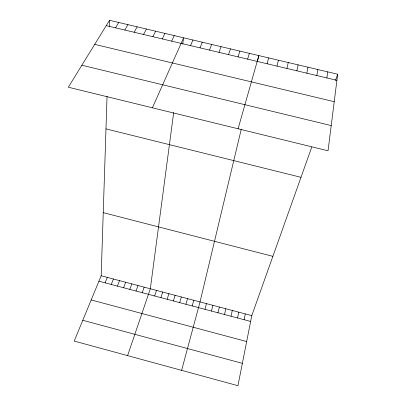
<?xml version="1.0" encoding="UTF-8"?>
<svg xmlns="http://www.w3.org/2000/svg" width="406" height="406" viewBox="0 0 406 406"><rect width="100%" height="100%" fill="white"/><g stroke="black" fill="none" stroke-linecap="round" stroke-linejoin="round"><path stroke-width="0.61" d="M311.783 147.002L251.786 315.619L237.946 385.7L74.196 341.07L101.175 275.77L107.047 96.268M109.321 26.852L109.534 20.3L337.68 74.222L328.043 150.793L68.32 87.214L109.534 20.3M173.677 112.574L150.332 288.778L127.591 355.626M182.751 44.087L183.583 37.804L152.417 107.803M326.871 77.932L327.749 71.877M316.853 75.557L317.842 69.538M306.855 73.187L307.956 67.198M296.882 70.822L298.095 64.869M244.087 319.705L245.285 313.899M237.546 317.969L238.789 312.184M231.014 316.233L232.308 310.468M286.925 68.462L288.25 62.539M224.493 314.508L225.832 308.753M241.286 129.118L200.021 301.927L181.614 370.348M257.323 61.94L258.84 55.592L238.089 128.773M217.976 312.777L219.367 307.043M276.993 66.107L278.425 60.22M211.475 311.052L212.911 305.332M204.979 309.331L206.461 303.627M267.082 63.757L268.625 57.901M192.205 305.941L193.784 300.273M185.928 304.277L187.552 298.623M179.66 302.617L181.325 296.979M247.609 59.144L249.365 53.348M173.403 300.953L175.113 295.335M167.15 299.298L168.906 293.69M238.048 56.881L239.91 51.115M160.903 297.639L162.704 292.051M154.671 295.984L156.513 290.412M228.507 54.617L230.476 48.887M142.227 292.685L144.16 287.143M335.457 80.464L337.68 74.222M136.015 291.036L137.994 285.514M218.986 52.359L221.057 46.66M129.813 289.392L131.838 283.885M123.622 287.752L125.687 282.256M209.486 50.111L211.663 44.437M117.435 286.108L119.547 280.632M111.259 284.474L113.416 279.008M105.093 282.835L107.291 277.389M200.006 47.862L202.284 42.224M190.541 45.619L192.921 40.011M171.677 41.148L174.26 35.601M162.273 38.915L164.958 33.399M152.884 36.692L155.676 31.206M143.521 34.474L146.409 29.014M134.173 32.257L137.162 26.832M124.845 30.044L127.936 24.649M115.537 27.841L118.725 22.472M106.245 25.639L336.914 80.312M94.715 44.366L334.219 101.698M81.86 65.234L331.215 125.581M105.981 128.885L300.998 177.315M103.241 212.648L272.878 256.348M101.175 275.77L251.786 315.619M98.932 281.201L250.634 321.44M91.188 299.943L246.665 341.537M82.788 320.273L242.357 363.355"/></g></svg>
